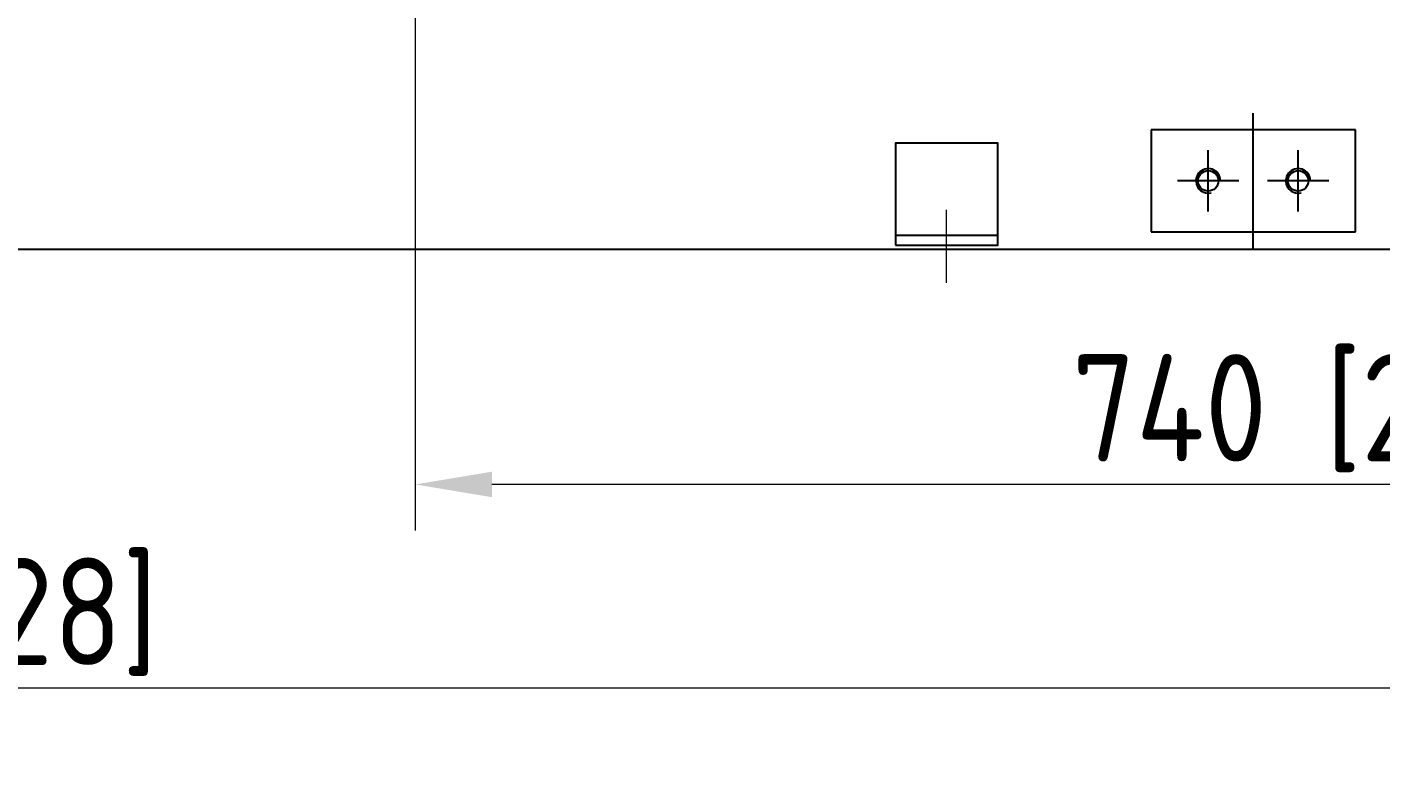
# Model space of a CAD drawing. Extents: x -9568 to -1230, y 8910 to 14862.
# Drawn here: x -4715 to -4052, y 11931 to 12298 of the extents above; entities that cross this region are included whole.
import ezdxf

# ---------------------------------------------------------------- set-up
doc = ezdxf.new("R2010")
doc.units = 0
doc.header["$LTSCALE"] = 12
for name, pattern in [('ACAD_ISO04W100', [30, 24, -3, 0, -3]), ('CENTER', [50.8, 31.75, -6.35, 6.35, -6.35]), ('CENTERX2', [101.6, 63.5, -12.7, 12.7, -12.7])]:
    doc.linetypes.add(name, pattern=pattern)
doc.layers.get('Defpoints').update_dxf_attribs({"linetype": 'CONTINUOUS'})
for name, color, linetype in [('01', 7, 'CONTINUOUS'), ('1', 4, 'CONTINUOUS'), ('1轮廓实线层', 7, 'CONTINUOUS'), ('2细线层', 4, 'CONTINUOUS'), ('3中心线层', 1, 'CENTER')]:
    doc.layers.add(name, color=color, linetype=linetype)
doc.layers.add('06细中心线', color=1, linetype='ACAD_ISO04W100', lineweight=20)
doc.layers.add('7标注层', color=4, linetype='CONTINUOUS', lineweight=20)
doc.styles.get("Standard").update_dxf_attribs({"font": 'gbenor.shx', "bigfont": 'gbcbig.shx'})
doc.dimstyles.new('1-15英寸横', dxfattribs={"dimscale": 15, "dimtxt": 3.5, "dimasz": 2.5, "dimexe": 1.5, "dimexo": 1, "dimgap": 0.5, "dimtad": 1, "dimtih": 1, "dimtoh": 1, "dimrnd": 1e-09, "dimzin": 12, "dimdsep": 46, "dimtxsty": 'Standard', "dimsah": 1, "dimcen": 0.09, "dimclrd": 256, "dimclre": 256, "dimclrt": 256, "dimadec": 0, "dimazin": 3, "dimtfac": 1, "dimtofl": 0, "dimtmove": 0, "dimatfit": 3, "dimfxl": 1, "dimfrac": 2, "dimtolj": 1, "dimtzin": 12, "dimlwd": -1, "dimlwe": -1, "dimarcsym": 0})

# ---------------------------------------------------------------- blocks, each defined once
blk = doc.blocks.new('*D8444')
at = {"layer": '7标注层'}
for p, q in [((-3719.95, 13076.34), (-3719.95, 11952.34)), ((-5962.36, 12432.02), (-5962.36, 11952.34)), ((-3757.45, 11974.84), (-5924.86, 11974.84))]:
    blk.add_line(p, q, dxfattribs=at)
for points in [[(-5924.86, 11981.09), (-5924.86, 11968.59), (-5962.36, 11974.84)], [(-3757.45, 11968.59), (-3757.45, 11981.09), (-3719.95, 11974.84)]]:
    blk.add_solid(points, dxfattribs=at)
at = {"layer": 'Defpoints', "color": 0}
for p in [(-3719.95, 13091.34), (-5962.36, 12447.02), (-5962.36, 11974.84)]:
    blk.add_point(p, dxfattribs=at)
at = {"layer": '7标注层', "insert": (-4841.16, 12009.68), "char_height": 52.5, "attachment_point": 5}
blk.add_mtext('\\A1;\\A1;2242.4 [88.28]', dxfattribs=at)
blk = doc.blocks.new('*D8445')
at = {"layer": '7标注层'}
for p, q in [((-4524.95, 12307.52), (-4524.95, 12051.99)), ((-3784.95, 12301.52), (-3784.95, 12051.99)), ((-3822.45, 12074.49), (-4487.45, 12074.49))]:
    blk.add_line(p, q, dxfattribs=at)
for points in [[(-4487.45, 12080.74), (-4487.45, 12068.24), (-4524.95, 12074.49)], [(-3822.45, 12068.24), (-3822.45, 12080.74), (-3784.95, 12074.49)]]:
    blk.add_solid(points, dxfattribs=at)
at = {"layer": 'Defpoints', "color": 0}
for p in [(-4524.95, 12322.52), (-3784.95, 12316.52), (-4524.95, 12074.49)]:
    blk.add_point(p, dxfattribs=at)
at = {"layer": '7标注层', "insert": (-4058.95, 12109.34), "char_height": 52.5, "attachment_point": 5}
blk.add_mtext('\\A1;\\A1;740 [29.13]', dxfattribs=at)
blk = doc.blocks.new('接地支板')
at = {"layer": '1', "color": 1, "linetype": 'CENTERX2', "lineweight": -3}
blk.add_line((0, -33.09), (0, 33.09), dxfattribs=at)
at = {"layer": '1轮廓实线层'}
for centre in [(-22, 0), (22, 0)]:
    blk.add_circle(centre, 5, dxfattribs=at)
for centre in [(-22, 0), (22, 0)]:
    blk.add_arc(centre, 6, 0, 283.85193, dxfattribs=at)
at = {"layer": '2细线层'}
for p, q in [((50, 25), (-50, 25)), ((-50, 25), (-50, -25)), ((50, -25), (50, 25)), ((-50, -25), (50, -25))]:
    blk.add_line(p, q, dxfattribs=at)
at = {"layer": '3中心线层', "color": 1}
for p, q in [((-22, -15), (-22, 15)), ((-22, -15), (-22, 15)), ((22, -15), (22, 15)), ((22, -15), (22, 15)), ((-7, 0), (-37, 0)), ((37, 0), (7, 0))]:
    blk.add_line(p, q, dxfattribs=at)

msp = doc.modelspace()

# ---------------------------------------------------------------- linework, layer by layer
at = {"layer": '06细中心线'}
msp.add_line((-4264.95361, 12173.1666, 82.66856), (-4264.95361, 12208.91605, 82.66856), dxfattribs=at)
at = {"layer": '1轮廓实线层'}
msp.add_line((-4289.95361, 12196.52075, 82.66856), (-4239.95361, 12196.52075, 82.66856), dxfattribs=at)
at = {"layer": '1轮廓实线层', "elevation": 82.66856}
for points in [[(-5284.95361, 12311.52075), (-3784.95361, 12311.52075), (-3784.95361, 12189.52075), (-5284.95361, 12189.52075)], [(-4289.95361, 12191.52075), (-4239.95361, 12191.52075), (-4239.95361, 12241.52075), (-4289.95361, 12241.52075)]]:
    msp.add_lwpolyline(points, close=True, dxfattribs=at)

# ---------------------------------------------------------------- block references
at = {"layer": '01', "lineweight": -3}
msp.add_blockref('接地支板', (-4114.95361, 12223.02075, 82.66856), dxfattribs=at)

# ---------------------------------------------------------------- dimensions: what is measured, and where the dimension line sits
at = {"layer": '7标注层'}
dim = msp.add_linear_dim(base=(-5962.35859, 11974.83898, 82.66856), p1=(-3719.95361, 13091.33807, 82.66856), p2=(-5962.35859, 12447.02075, 82.66856), text='\\A1;<>', dimstyle='1-15英寸横', override={"dimjust": 0, "dimtxsty": 'Standard'}, dxfattribs=at)
dim.commit()
dim.dimension.update_dxf_attribs({"geometry": '*D8444', "text_midpoint": (-4841.1561, 12009.68273, 82.66856)})
dim = msp.add_linear_dim(base=(-4524.95361, 12074.49433, 82.66856), p1=(-3784.95361, 12316.52075, 82.66856), p2=(-4524.95361, 12322.52075, 82.66856), text='\\A1;<>', dimstyle='1-15英寸横', override={"dimtxsty": 'Standard'}, dxfattribs=at)
dim.commit()
dim.dimension.update_dxf_attribs({"geometry": '*D8445', "text_midpoint": (-4058.95361, 12074.49433, 82.66856), "dimtype": 160})

doc.saveas('drawing.dxf')
